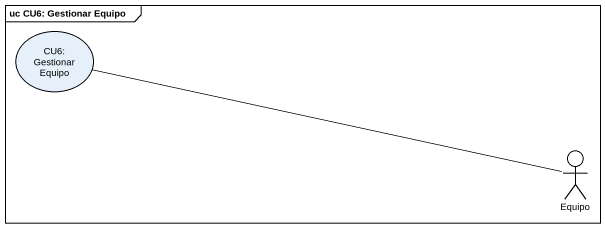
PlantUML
@startuml
mainframe uc CU6: Gestionar Equipo
usecase "CU6: Gestionar Equipo" as CU6_Gestionar_Equipo
actor Equipo
CU6_Gestionar_Equipo -right- Equipo
@enduml
